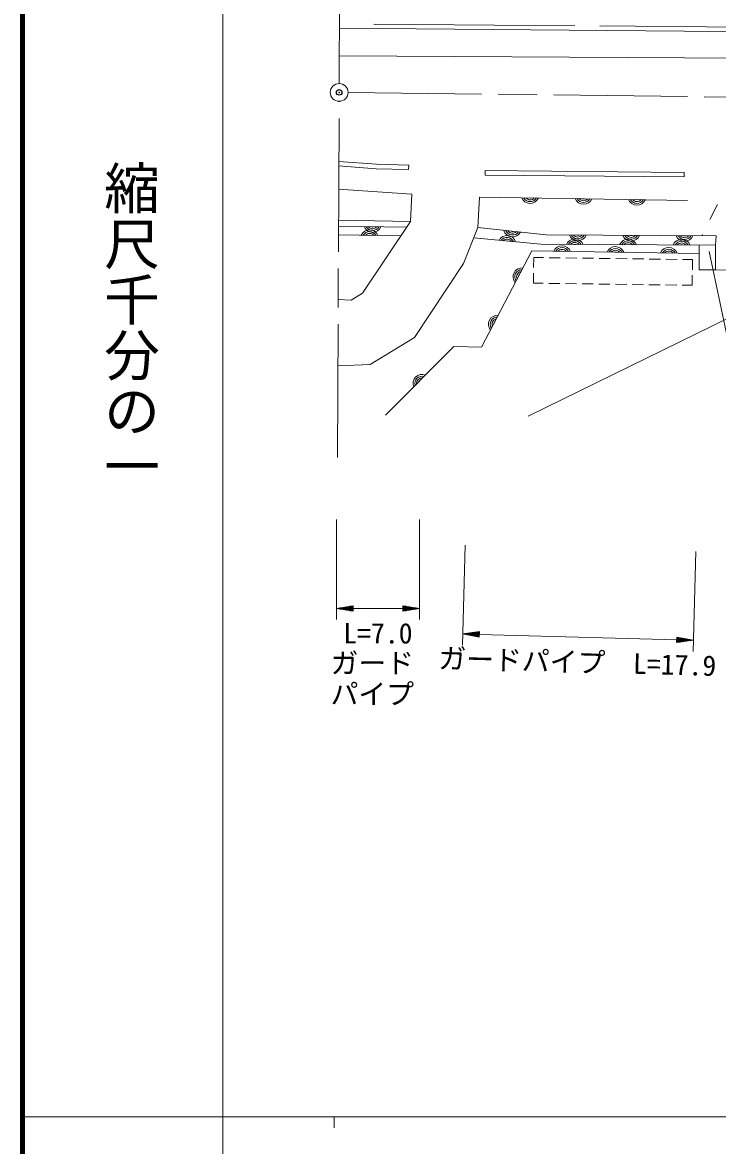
# Model space of a CAD drawing. Units: millimetres, scale not verified. Extents: x 40000 to 680000, y 20000 to 380000.
# Drawn here: x 40000 to 102460, y 202409 to 303404 of the extents above; entities that cross this region are included whole.
import ezdxf
from ezdxf.enums import TextEntityAlignment as Align

# ---------------------------------------------------------------- set-up
doc = ezdxf.new("R2010")
doc.units = ezdxf.units.MM
doc.header["$LTSCALE"] = 1000
doc.header["$PDMODE"] = 32
doc.header["$PDSIZE"] = 500
doc.linetypes.add('CHAIN', pattern=[18.5, 12, -1.5, 3.5, -1.5])
for name, color, linetype, lineweight in [('M-BGD', 7, 'Continuous', 13), ('M-BMK', 2, 'CHAIN', 13), ('M-BMK-SRVR', 3, 'Continuous', 13), ('M-STR-HTXT', 7, 'Continuous', 13), ('M-STR-STRD', 7, 'Continuous', 13), ('M-TTL', 2, 'Continuous', 140), ('M-TTL-BAND', 7, 'Continuous', 13)]:
    doc.layers.add(name, color=color, linetype=linetype, lineweight=lineweight)
doc.layers.add('M-OTRS', color=6, linetype='Continuous')
doc.styles.add('@ＭＳ ゴシック', font='')
doc.styles.add('ＭＳ ゴシック', font='')
doc.styles.get('@ＭＳ ゴシック').set_extended_font_data('@MS Gothic')
doc.styles.get('ＭＳ ゴシック').set_extended_font_data('MS Gothic')

msp = doc.modelspace()

# ---------------------------------------------------------------- linework, layer by layer
at = {"layer": 'M-BGD'}
for p, q in [((89636, 303106), (71586, 303262)), ((109235, 302937), (91879, 303087)), ((81061, 287702), (99764, 287404)), ((102447, 287028), (101778, 285686)), ((68399, 285079), (74524, 284983)), ((74865, 285491), (68401, 285620)), ((74008, 284215), (68386, 284303)), ((101108, 284344), (101044, 284214)), ((102323, 284206), (102279, 283392)), ((100816, 281147), (100816, 283392)), ((102279, 283392), (102278, 281147)), ((85929, 281363), (85941, 282269)), ((85941, 282269), (86827, 282257)), ((87327, 282250), (88327, 282236)), ((88827, 282230), (89827, 282216)), ((90327, 282210), (91327, 282196)), ((91827, 282189), (92827, 282176)), ((93327, 282169), (94327, 282156)), ((94827, 282149), (95826, 282136)), ((96326, 282129), (97326, 282116)), ((97826, 282109), (98826, 282095)), ((99326, 282089), (100212, 282077)), ((100212, 282077), (100200, 281172)), ((85910, 279958), (85922, 280863)), ((102278, 281147), (100816, 281147)), ((86796, 279946), (85910, 279958)), ((88296, 279926), (87296, 279940)), ((89796, 279906), (88796, 279919)), ((91296, 279886), (90296, 279899)), ((92796, 279866), (91796, 279879)), ((94296, 279846), (93296, 279859)), ((95795, 279825), (94795, 279839)), ((97295, 279805), (96295, 279819)), ((98795, 279785), (97795, 279798)), ((100181, 279766), (99295, 279778)), ((100194, 280672), (100181, 279766))]:
    msp.add_line(p, q, dxfattribs=at)
for points in [[(68483, 302889), (268105, 301165), (286124, 299760), (302362, 298275), (317622, 296564), (330927, 294714)], [(68414, 288399), (74994, 287962), (74865, 285491), (70541, 279057), (69538, 278439), (68367, 278491)], [(81061, 287702), (80935, 284964), (79634, 281727), (75215, 275084), (71247, 272656), (68339, 272524)], [(80935, 284964), (87070, 284295), (102323, 284206)], [(102279, 283386), (86583, 283453), (80558, 284027)], [(100816, 282624), (85761, 282868), (81261, 274210), (78756, 274255), (72615, 268081)], [(102278, 281147), (114689, 280959), (114671, 279599), (117665, 279607)], [(85441, 267994), (106666, 278391), (107490, 276952), (125248, 276154), (135187, 256944), (141124, 257219), (141307, 253609)]]:
    msp.add_lwpolyline(points, dxfattribs=at)
for centre, radius, start, end in [((85618, 287942), 812, 201.70878, 336.46905), ((85618, 287942), 650, 207.82457, 330.35326), ((85618, 287942), 488, 218.95725, 319.22057), ((85618, 287942), 325, 253.14654, 285.03128), ((90417, 287866), 812, 201.70878, 336.46905), ((90417, 287866), 650, 207.82457, 330.35326), ((90417, 287866), 488, 218.95725, 319.22057), ((90417, 287866), 325, 253.14654, 285.03128), ((95217, 287789), 812, 201.70878, 336.46905), ((95217, 287789), 650, 207.82457, 330.35326), ((95217, 287789), 488, 218.95725, 319.22057), ((95217, 287789), 325, 253.14654, 285.03128), ((71466, 285343), 812, 201.7226, 336.48287), ((71466, 285343), 650, 207.83839, 330.36708), ((71466, 285343), 488, 218.97108, 319.23439), ((71466, 285343), 325, 253.16036, 285.0451), ((71192, 283947), 812, 21.7226, 156.48287), ((71192, 283947), 650, 27.83839, 150.36708), ((71192, 283947), 488, 38.97108, 139.23439), ((71192, 283947), 325, 73.16036, 105.0451), ((83541, 283429), 812, 17.17653, 151.9368), ((83541, 283429), 650, 23.29232, 145.82101), ((83541, 283429), 488, 34.425, 134.68832), ((84037, 284940), 812, 196.399, 331.15927), ((84037, 284940), 650, 202.51478, 325.04348), ((84037, 284940), 488, 213.64747, 313.91079), ((84037, 284940), 325, 247.83676, 279.7215), ((89629, 283127), 812, 22.37709, 157.13736), ((89899, 284591), 812, 202.28675, 337.04702), ((89899, 284591), 650, 208.40254, 330.93124), ((89899, 284591), 488, 219.53523, 319.79855), ((89899, 284591), 325, 253.72452, 285.60926), ((94429, 283107), 812, 22.37709, 157.13736), ((94699, 284563), 812, 202.28675, 337.04702), ((94699, 284563), 650, 208.40254, 330.93124), ((94699, 284563), 488, 219.53523, 319.79855), ((94699, 284563), 325, 253.72452, 285.60926), ((99229, 283087), 812, 22.37709, 157.13736), ((99499, 284535), 812, 202.28675, 337.04702), ((99499, 284535), 650, 208.40254, 330.93124), ((99499, 284535), 488, 219.53523, 319.79855), ((99499, 284535), 325, 253.72452, 285.60926), ((83541, 283429), 325, 68.61429, 100.49903), ((88484, 282511), 812, 21.69181, 156.45208), ((88484, 282511), 650, 27.8076, 150.3363), ((88484, 282511), 488, 38.94029, 139.20361), ((88484, 282511), 325, 73.12958, 105.01432), ((89629, 283127), 650, 28.49288, 151.02157), ((89629, 283127), 488, 39.62556, 139.88888), ((89629, 283127), 325, 73.81485, 105.69959), ((93283, 282433), 812, 21.69181, 156.45208), ((93283, 282433), 650, 27.8076, 150.3363), ((93283, 282433), 488, 38.94029, 139.20361), ((94429, 283107), 650, 28.49288, 151.02157), ((94429, 283107), 488, 39.62556, 139.88888), ((94429, 283107), 325, 73.81485, 105.69959), ((98083, 282356), 812, 21.69181, 156.45208), ((98083, 282356), 650, 27.8076, 150.3363), ((98083, 282356), 488, 38.94029, 139.20361), ((99229, 283087), 650, 28.49288, 151.02157), ((99229, 283087), 488, 39.62556, 139.88888), ((99229, 283087), 325, 73.81485, 105.69959), ((93283, 282433), 325, 73.12958, 105.01432), ((98083, 282356), 325, 73.12958, 105.01432), ((84895, 280524), 812, 85.15236, 219.91263), ((84895, 280524), 650, 91.26815, 213.79684), ((84895, 280524), 488, 102.40084, 202.66416), ((84895, 280524), 325, 136.59013, 168.47487), ((82681, 276265), 812, 85.15236, 219.91263), ((82681, 276265), 650, 91.26815, 213.79684), ((82681, 276265), 488, 102.40084, 202.66416), ((82681, 276265), 325, 136.59013, 168.47487), ((75907, 270947), 812, 67.77458, 202.53485), ((75907, 270947), 650, 73.89037, 196.41906), ((75907, 270947), 488, 85.02306, 185.28637), ((75907, 270947), 325, 119.21235, 151.09708)]:
    msp.add_arc(centre, radius, start, end, dxfattribs=at)
at = {"layer": 'M-BMK'}
for p, q in [((68459, 297916), (68590, 325559)), ((69256, 297107), (167568, 295908)), ((68300, 264279), (68452, 296317))]:
    msp.add_line(p, q, dxfattribs=at)
at = {"layer": 'M-BMK-SRVR'}
msp.add_circle((68456, 297116), 800, dxfattribs=at)
at = {"layer": 'M-OTRS'}
msp.add_point((68456, 297116), dxfattribs=at)
at = {"layer": 'M-STR-HTXT'}
for p, q in [((101700, 282808), (106795, 258662)), ((68207, 258707), (68207, 249707)), ((75670, 258707), (75670, 249707)), ((79777, 256412), (79528, 247415)), ((100515, 255838), (100266, 246841)), ((68207, 250707), (69707, 250957)), ((68207, 250707), (69707, 250457)), ((68207, 250707), (69707, 250707)), ((69707, 250757), (68507, 250757)), ((69707, 250657), (68507, 250657)), ((68807, 250807), (69707, 250807)), ((68807, 250607), (69707, 250607)), ((69707, 250857), (69107, 250857)), ((69707, 250557), (69107, 250557)), ((69407, 250907), (69707, 250907)), ((69407, 250507), (69707, 250507)), ((69707, 250457), (69707, 250957)), ((69707, 250707), (74170, 250707)), ((75670, 250707), (74170, 250957)), ((74170, 250957), (74170, 250457)), ((74470, 250907), (74170, 250907)), ((74170, 250857), (74770, 250857)), ((75070, 250807), (74170, 250807)), ((74170, 250757), (75370, 250757)), ((75670, 250707), (74170, 250457)), ((75670, 250707), (74170, 250707)), ((74170, 250657), (75370, 250657)), ((75070, 250607), (74170, 250607)), ((74170, 250557), (74770, 250557)), ((74470, 250507), (74170, 250507)), ((79555, 248415), (81062, 248623)), ((81056, 248423), (79857, 248456)), ((80158, 248498), (81058, 248473)), ((81059, 248523), (80459, 248540)), ((80760, 248581), (81060, 248573)), ((81048, 248123), (81062, 248623)), ((79555, 248415), (81048, 248123)), ((79555, 248415), (81055, 248373)), ((81053, 248323), (79854, 248356)), ((80152, 248298), (81052, 248273)), ((81051, 248223), (80451, 248240)), ((80749, 248182), (81049, 248173)), ((81055, 248373), (98794, 247882)), ((98801, 248132), (98787, 247632)), ((100293, 247841), (98787, 247632)), ((99088, 247674), (98788, 247682)), ((98790, 247732), (99390, 247716)), ((99691, 247757), (98791, 247782)), ((98792, 247832), (99992, 247799)), ((100293, 247841), (98794, 247882)), ((98795, 247932), (99995, 247899)), ((99696, 247957), (98797, 247982)), ((98798, 248032), (99398, 248015)), ((99099, 248074), (98799, 248082)), ((100293, 247841), (98801, 248132))]:
    msp.add_line(p, q, dxfattribs=at)
at = {"layer": 'M-STR-STRD'}
for p, q in [((68471, 300418), (168102, 299800)), ((74716, 290568), (74704, 290168)), ((81586, 290084), (81582, 289684)), ((99458, 289919), (81586, 290084)), ((99458, 289919), (99454, 289519)), ((99454, 289519), (81582, 289684))]:
    msp.add_line(p, q, dxfattribs=at)
for points in [[(74716, 290568), (71804, 290655), (68426, 290900)], [(74704, 290168), (71783, 290256), (68397, 290501)]]:
    msp.add_lwpolyline(points, dxfattribs=at)
at = {"layer": 'M-TTL'}
msp.add_line((40000, 380000), (40000, 20000), dxfattribs=at)
at = {"layer": 'M-TTL-BAND'}
for p, q in [((58000, 370000), (58000, 20000)), ((40000, 205000), (579000, 205000)), ((68000, 205000), (68000, 204000))]:
    msp.add_line(p, q, dxfattribs=at)

# ---------------------------------------------------------------- texts
at = {"layer": 'M-STR-HTXT', "style": 'ＭＳ ゴシック'}
for s, p in [('L=7.0', (71939, 247007)), ('ガード', (71436, 244330)), ('パイプ', (71436, 241548))]:
    msp.add_text(s, height=1833, dxfattribs=at).set_placement(p, align=Align.BOTTOM_CENTER)
msp.add_text('ガードパイプ  L=17.9', height=1833, rotation=358.414, dxfattribs=at).set_placement((89822, 244429), align=Align.BOTTOM_CENTER)
at = {"layer": 'M-TTL-BAND', "style": '@ＭＳ ゴシック'}
msp.add_text('縮尺千分の一', height=3666, rotation=270, dxfattribs=at).set_placement((49777, 261030), align=Align.MIDDLE_RIGHT)

doc.saveas('drawing.dxf')
